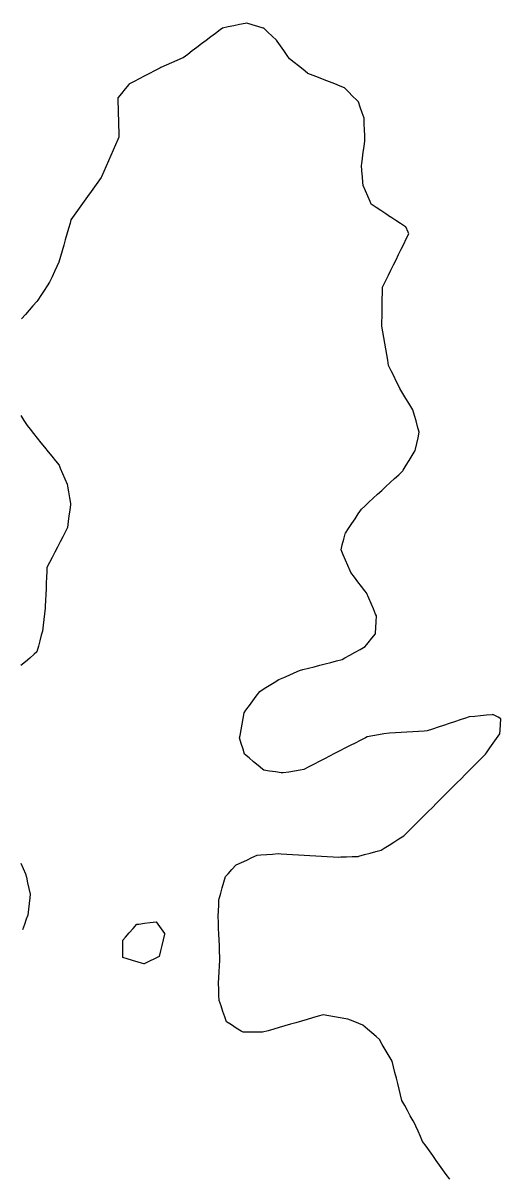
# Model space of a CAD drawing. Header units: millimetres. Extents: x 165 to 2352, y 1753 to 3323.
# Drawn here: x 2082.4 to 2164.9, y 2382 to 2581.1 of the extents above; entities that cross this region are included whole.
import ezdxf

# ---------------------------------------------------------------- set-up
doc = ezdxf.new("R2010")
doc.units = ezdxf.units.MM
for name, color, linetype in [('ALL_HOLES', 1, 'Continuous'), ('ALL_ISLANDS', 7, 'Continuous'), ('OUTLINE_ISLAND_02', 7, 'Continuous'), ('OUTLINE_ISLAND_02_HOLE_12', 1, 'Continuous')]:
    doc.layers.add(name, color=color, linetype=linetype)

msp = doc.modelspace()

# ---------------------------------------------------------------- linework, layer by layer
at = {"layer": 'ALL_HOLES'}
msp.add_lwpolyline([(2099.6053, 2419.7531), (2099.6053, 2420.7531), (2099.6053, 2421.7531), (2099.6053, 2422.7531), (2100.0307, 2423.2321), (2100.6948, 2423.9797), (2101.3589, 2424.7274), (2102.023, 2425.475), (2102.3609, 2425.5189), (2103.3526, 2425.6476), (2104.3443, 2425.7763), (2105.336, 2425.905), (2105.6336, 2425.4887), (2106.215, 2424.6751), (2106.7965, 2423.8615), (2106.7782, 2423.7844), (2106.547, 2422.8115), (2106.3158, 2421.8386), (2106.0845, 2420.8657), (2105.8533, 2419.8927), (2105.0832, 2419.5179), (2104.1841, 2419.0802), (2103.285, 2418.6426), (2103.2051, 2418.6667), (2102.2478, 2418.9556), (2101.2904, 2419.2445), (2100.3331, 2419.5335)], close=True, dxfattribs=at)
at = {"layer": 'ALL_ISLANDS'}
for points in [[(2156.0559, 2381.4582), (2155.4715, 2382.2697), (2154.8871, 2383.0812), (2154.3027, 2383.8926), (2153.7183, 2384.7041), (2153.1339, 2385.5156), (2152.5495, 2386.327), (2151.9651, 2387.1385), (2151.3807, 2387.95), (2151.0111, 2388.803), (2150.6136, 2389.7206), (2150.2161, 2390.6382), (2150.205, 2390.6587), (2149.7275, 2391.5373), (2149.25, 2392.416), (2148.7725, 2393.2946), (2148.2951, 2394.1733), (2147.8176, 2395.0519), (2147.5774, 2396.011), (2147.3345, 2396.9811), (2147.0916, 2397.9511), (2146.8487, 2398.9212), (2146.6058, 2399.8912), (2146.3629, 2400.8613), (2146.12, 2401.8314), (2145.9377, 2402.1415), (2145.4311, 2403.0037), (2144.9245, 2403.8659), (2144.4178, 2404.728), (2143.9112, 2405.5902), (2143.3484, 2406.0752), (2142.5909, 2406.728), (2141.8333, 2407.3809), (2141.0758, 2408.0337), (2140.3346, 2408.3385), (2139.4098, 2408.7189), (2138.4849, 2409.0993), (2138.1202, 2409.1603), (2137.1339, 2409.3253), (2136.1476, 2409.4902), (2135.1613, 2409.6552), (2134.175, 2409.8202), (2133.3465, 2409.5827), (2132.3852, 2409.3072), (2131.4239, 2409.0316), (2130.4626, 2408.7561), (2129.5014, 2408.4805), (2128.5401, 2408.205), (2127.5788, 2407.9294), (2126.6175, 2407.6539), (2125.6562, 2407.3783), (2124.6949, 2407.1028), (2123.7336, 2406.8272), (2123.371, 2406.8265), (2122.371, 2406.8246), (2121.371, 2406.8226), (2120.371, 2406.8207), (2120.0397, 2407.0273), (2119.1912, 2407.5564), (2118.3427, 2408.0855), (2117.4941, 2408.6147), (2117.2071, 2409.4685), (2116.8884, 2410.4164), (2116.5697, 2411.3643), (2116.2511, 2412.3121), (2116.2064, 2413.2579), (2116.1592, 2414.2568), (2116.112, 2415.2557), (2116.1138, 2415.2845), (2116.1782, 2416.2824), (2116.2426, 2417.2804), (2116.307, 2418.2783), (2116.3714, 2419.2762), (2116.3502, 2419.7979), (2116.3097, 2420.7971), (2116.2692, 2421.7962), (2116.2287, 2422.7954), (2116.1882, 2423.7946), (2116.1478, 2424.7938), (2116.1073, 2425.793), (2116.0668, 2426.7921), (2116.1092, 2427.7756), (2116.1523, 2428.7747), (2116.1954, 2429.7738), (2116.2234, 2429.8717), (2116.4977, 2430.8334), (2116.7721, 2431.795), (2117.0465, 2432.7566), (2117.3209, 2433.7182), (2117.7771, 2434.2162), (2118.4526, 2434.9535), (2119.1282, 2435.6908), (2119.1848, 2435.7173), (2120.0907, 2436.1408), (2120.9966, 2436.5644), (2121.9024, 2436.988), (2122.8083, 2437.4115), (2123.4614, 2437.4607), (2124.4586, 2437.5357), (2125.4558, 2437.6107), (2126.453, 2437.6857), (2126.9196, 2437.6592), (2127.9179, 2437.6024), (2128.9163, 2437.5457), (2129.9147, 2437.4889), (2130.9131, 2437.4321), (2131.9115, 2437.3753), (2132.9099, 2437.3186), (2133.9083, 2437.2618), (2134.9067, 2437.205), (2135.905, 2437.1483), (2136.9034, 2437.0915), (2137.2396, 2437.102), (2138.2391, 2437.1331), (2139.2386, 2437.1641), (2140.2381, 2437.1952), (2140.3772, 2437.2334), (2141.3416, 2437.4979), (2142.306, 2437.7625), (2143.2703, 2438.027), (2144.2347, 2438.2916), (2144.7425, 2438.6105), (2145.5894, 2439.1423), (2146.4362, 2439.6741), (2147.2831, 2440.2059), (2148.1299, 2440.7377), (2148.822, 2441.4295), (2149.5293, 2442.1364), (2150.2365, 2442.8433), (2150.9438, 2443.5503), (2151.6511, 2444.2572), (2152.3583, 2444.9642), (2153.0656, 2445.6711), (2153.7729, 2446.3781), (2154.4801, 2447.085), (2155.1874, 2447.7919), (2155.8947, 2448.4989), (2156.602, 2449.2058), (2157.3092, 2449.9128), (2158.0165, 2450.6197), (2158.7238, 2451.3267), (2159.431, 2452.0336), (2160.1383, 2452.7405), (2160.8456, 2453.4475), (2161.5529, 2454.1544), (2162.2601, 2454.8614), (2162.4264, 2455.1005), (2162.9974, 2455.9215), (2163.5684, 2456.7425), (2164.1393, 2457.5634), (2164.7103, 2458.3844), (2164.7558, 2458.9717), (2164.8332, 2459.9687), (2164.9105, 2460.9657), (2164.4178, 2461.2214), (2163.5302, 2461.6821), (2163.3971, 2461.669), (2162.402, 2461.5707), (2161.4068, 2461.4724), (2160.4117, 2461.3742), (2159.4165, 2461.2759), (2158.8012, 2461.0729), (2157.8515, 2460.7595), (2156.9019, 2460.4462), (2155.9522, 2460.1329), (2155.0026, 2459.8196), (2154.0529, 2459.5062), (2153.1033, 2459.1929), (2152.1536, 2458.8796), (2151.6583, 2458.8471), (2150.6604, 2458.7817), (2149.6626, 2458.7163), (2148.6647, 2458.6509), (2147.6669, 2458.5854), (2146.669, 2458.52), (2145.6712, 2458.4546), (2144.6733, 2458.3892), (2143.7423, 2458.2136), (2142.7596, 2458.0282), (2141.777, 2457.8429), (2141.5067, 2457.7028), (2140.6189, 2457.2425), (2139.7311, 2456.7823), (2138.8433, 2456.3221), (2137.9555, 2455.8619), (2137.0677, 2455.4016), (2136.1799, 2454.9414), (2135.2921, 2454.4812), (2134.4043, 2454.021), (2133.5165, 2453.5608), (2132.6286, 2453.1005), (2131.7408, 2452.6403), (2130.853, 2452.1801), (2130.2457, 2452.0817), (2129.2585, 2451.9219), (2128.2714, 2451.762), (2127.2843, 2451.6022), (2126.9321, 2451.6523), (2125.9421, 2451.7933), (2124.9521, 2451.9342), (2123.9621, 2452.0752), (2123.7156, 2452.2793), (2122.9454, 2452.9172), (2122.1753, 2453.555), (2121.4051, 2454.1929), (2120.635, 2454.8307), (2120.3539, 2455.7448), (2120.06, 2456.7007), (2119.7661, 2457.6565), (2119.8374, 2458.0629), (2120.0102, 2459.0479), (2120.1831, 2460.0329), (2120.3559, 2461.0178), (2120.5287, 2462.0028), (2120.8708, 2462.4704), (2121.4611, 2463.2776), (2122.0515, 2464.0847), (2122.6419, 2464.8918), (2123.2323, 2465.699), (2124.0032, 2466.1713), (2124.8558, 2466.6938), (2125.7085, 2467.2162), (2126.5612, 2467.7387), (2127.3834, 2468.0994), (2128.2991, 2468.5011), (2129.2149, 2468.9029), (2130.1306, 2469.3047), (2130.696, 2469.4512), (2131.664, 2469.7022), (2132.632, 2469.9531), (2133.6, 2470.2041), (2134.568, 2470.4551), (2135.536, 2470.706), (2136.504, 2470.957), (2137.472, 2471.2079), (2137.9576, 2471.4781), (2138.8315, 2471.9642), (2139.7054, 2472.4504), (2140.5793, 2472.9365), (2141.4531, 2473.4227), (2141.9718, 2474.0769), (2142.5931, 2474.8604), (2143.2144, 2475.644), (2143.2199, 2475.732), (2143.2814, 2476.7301), (2143.343, 2477.7282), (2143.4045, 2478.7263), (2143.2671, 2479.0408), (2142.8666, 2479.9571), (2142.4661, 2480.8733), (2142.0656, 2481.7896), (2141.6651, 2482.7059), (2141.416, 2483.0336), (2140.8108, 2483.8297), (2140.2057, 2484.6258), (2139.6005, 2485.4219), (2138.9954, 2486.218), (2138.8749, 2486.4967), (2138.478, 2487.4145), (2138.081, 2488.3324), (2137.6841, 2489.2502), (2137.2872, 2490.1681), (2137.5026, 2490.997), (2137.7541, 2491.9649), (2138.0056, 2492.9327), (2138.0474, 2492.996), (2138.5984, 2493.8305), (2139.1495, 2494.6649), (2139.7005, 2495.4994), (2140.2516, 2496.3339), (2140.8026, 2497.1684), (2141.3737, 2497.6952), (2142.1088, 2498.3733), (2142.8438, 2499.0513), (2143.5788, 2499.7294), (2144.3139, 2500.4074), (2145.0489, 2501.0854), (2145.7839, 2501.7635), (2146.5189, 2502.4415), (2147.254, 2503.1195), (2147.989, 2503.7976), (2148.0398, 2503.8813), (2148.5584, 2504.7363), (2149.0771, 2505.5913), (2149.5957, 2506.4463), (2150.1144, 2507.3013), (2150.1681, 2507.5526), (2150.377, 2508.5305), (2150.5859, 2509.5085), (2150.7948, 2510.4864), (2150.7946, 2510.487), (2150.5168, 2511.4476), (2150.2389, 2512.4082), (2149.9611, 2513.3688), (2149.6833, 2514.3295), (2149.5218, 2514.5955), (2149.0029, 2515.4503), (2148.484, 2516.3051), (2147.965, 2517.16), (2147.4461, 2518.0148), (2147.2647, 2518.3832), (2146.8228, 2519.2803), (2146.381, 2520.1774), (2145.9391, 2521.0745), (2145.4973, 2521.9716), (2145.3435, 2522.8758), (2145.1758, 2523.8616), (2145.0081, 2524.8475), (2144.8405, 2525.8333), (2144.6728, 2526.8192), (2144.5051, 2527.805), (2144.3375, 2528.7909), (2144.3482, 2529.4767), (2144.3639, 2530.4766), (2144.3795, 2531.4765), (2144.3952, 2532.4763), (2144.4109, 2533.4762), (2144.4265, 2534.4761), (2144.4422, 2535.476), (2144.5838, 2535.7636), (2145.0254, 2536.6608), (2145.467, 2537.558), (2145.9087, 2538.4552), (2146.3503, 2539.3524), (2146.7919, 2540.2496), (2147.2335, 2541.1468), (2147.6752, 2542.044), (2148.1168, 2542.9412), (2148.5584, 2543.8384), (2149, 2544.7356), (2148.8956, 2544.9811), (2148.504, 2545.9012), (2148.4272, 2545.9507), (2147.5868, 2546.4928), (2146.7465, 2547.0348), (2145.9061, 2547.5769), (2145.8477, 2547.6155), (2145.0139, 2548.1677), (2144.1802, 2548.7198), (2143.3464, 2549.272), (2142.5127, 2549.8241), (2142.3098, 2550.2883), (2141.9094, 2551.2046), (2141.5089, 2552.1209), (2141.1085, 2553.0372), (2141.0641, 2553.5784), (2140.9824, 2554.5751), (2140.9008, 2555.5717), (2140.8191, 2556.5684), (2140.854, 2556.8126), (2140.9952, 2557.8026), (2141.1364, 2558.7926), (2141.2777, 2559.7826), (2141.4189, 2560.7725), (2141.3819, 2561.697), (2141.342, 2562.6962), (2141.302, 2563.6954), (2141.262, 2564.6946), (2140.9378, 2565.6246), (2140.6086, 2566.5689), (2140.2794, 2567.5131), (2139.9902, 2567.8053), (2139.2868, 2568.5161), (2138.5833, 2569.2268), (2137.8798, 2569.9376), (2137.1422, 2570.228), (2136.2117, 2570.5943), (2135.2812, 2570.9606), (2134.3507, 2571.3269), (2133.4202, 2571.6932), (2132.4897, 2572.0595), (2131.5592, 2572.4259), (2131.5166, 2572.4598), (2130.7333, 2573.0814), (2129.95, 2573.7031), (2129.1667, 2574.3248), (2128.3835, 2574.9465), (2127.9756, 2575.5333), (2127.4048, 2576.3544), (2126.8341, 2577.1755), (2126.2633, 2577.9966), (2126.1165, 2578.1367), (2125.393, 2578.827), (2124.6695, 2579.5174), (2123.946, 2580.2077), (2123.8583, 2580.2346), (2122.9024, 2580.5284), (2121.9465, 2580.8221), (2120.9907, 2581.1159), (2120.7545, 2581.0669), (2119.7754, 2580.8635), (2118.7963, 2580.6602), (2117.8172, 2580.4568), (2116.8381, 2580.2535), (2116.3947, 2579.92), (2115.5955, 2579.319), (2114.7962, 2578.7179), (2113.997, 2578.1169), (2113.1978, 2577.5158), (2112.3986, 2576.9148), (2111.5994, 2576.3137), (2110.8002, 2575.7127), (2110.001, 2575.1116), (2109.8345, 2575.0378), (2108.9204, 2574.6323), (2108.0062, 2574.2269), (2107.0921, 2573.8214), (2106.178, 2573.416), (2105.9642, 2573.3048), (2105.077, 2572.8433), (2104.1899, 2572.3819), (2103.3027, 2571.9205), (2102.4155, 2571.4591), (2101.5283, 2570.9976), (2100.6411, 2570.5362), (2100.6273, 2570.5195), (2099.9893, 2569.7494), (2099.3514, 2568.9793), (2098.7134, 2568.2092), (2098.7379, 2567.3914), (2098.7677, 2566.3919), (2098.7976, 2565.3923), (2098.8275, 2564.3928), (2098.8573, 2563.3932), (2098.8872, 2562.3937), (2098.9171, 2561.3941), (2098.735, 2560.9802), (2098.3325, 2560.0648), (2097.9299, 2559.1494), (2097.5274, 2558.234), (2097.1248, 2557.3186), (2096.7223, 2556.4032), (2096.3198, 2555.4878), (2095.9172, 2554.5724), (2095.832, 2554.452), (2095.2539, 2553.636), (2094.6759, 2552.82), (2094.0979, 2552.004), (2093.5198, 2551.188), (2092.9418, 2550.372), (2092.3637, 2549.556), (2091.7857, 2548.74), (2091.2077, 2547.924), (2090.6296, 2547.108), (2090.4804, 2546.5831), (2090.2071, 2545.6212), (2089.9337, 2544.6593), (2089.6603, 2543.6974), (2089.387, 2542.7355), (2089.1136, 2541.7736), (2088.8402, 2540.8117), (2088.5668, 2539.8498), (2088.217, 2539.1014), (2087.7935, 2538.1955), (2087.3699, 2537.2896), (2086.9464, 2536.3837), (2086.5369, 2535.7581), (2085.9893, 2534.9214), (2085.4416, 2534.0847), (2084.894, 2533.248), (2084.7249, 2533.052), (2084.0717, 2532.2948), (2083.4185, 2531.5376), (2082.7653, 2530.7804), (2082.1121, 2530.0232)], [(2081.9861, 2513.3144), (2082.5167, 2512.4667), (2083.0472, 2511.6191), (2083.5596, 2510.983), (2084.1869, 2510.2042), (2084.8143, 2509.4255), (2085.4416, 2508.6467), (2086.069, 2507.868), (2086.6963, 2507.0892), (2087.3236, 2506.3105), (2087.951, 2505.5317), (2088.5783, 2504.753), (2088.794, 2504.2378), (2089.1802, 2503.3154), (2089.5663, 2502.393), (2089.9525, 2501.4705), (2090.0174, 2501.1146), (2090.1968, 2500.1309), (2090.3761, 2499.1471), (2090.5555, 2498.1633), (2090.5342, 2497.9868), (2090.4141, 2496.994), (2090.294, 2496.0013), (2090.174, 2495.0085), (2090.0539, 2494.0157), (2089.684, 2493.295), (2089.2273, 2492.4054), (2088.7706, 2491.5157), (2088.3139, 2490.6261), (2087.8573, 2489.7365), (2087.4006, 2488.8468), (2086.9439, 2487.9572), (2086.4872, 2487.0676), (2086.4582, 2486.3999), (2086.4148, 2485.4009), (2086.3714, 2484.4018), (2086.3279, 2483.4028), (2086.2845, 2482.4037), (2086.2411, 2481.4046), (2086.1977, 2480.4056), (2086.1614, 2480.0961), (2086.0449, 2479.1029), (2085.9284, 2478.1097), (2085.8119, 2477.1165), (2085.6954, 2476.1233), (2085.5105, 2475.4178), (2085.2568, 2474.4505), (2085.0032, 2473.4832), (2084.7496, 2472.5159), (2084.2713, 2472.1039), (2083.5136, 2471.4512), (2082.756, 2470.7985), (2081.9984, 2470.1459)], [(2081.9613, 2436.0267), (2082.3859, 2435.1214), (2082.8106, 2434.216), (2082.9392, 2433.6202), (2083.1501, 2432.6427), (2083.3611, 2431.6652), (2083.5721, 2430.6877), (2083.5021, 2430.0524), (2083.3925, 2429.0584), (2083.2829, 2428.0644), (2083.1733, 2427.0704), (2082.9228, 2426.3787), (2082.5823, 2425.4385), (2082.2417, 2424.4982)]]:
    msp.add_lwpolyline(points, dxfattribs=at)
at = {"layer": 'OUTLINE_ISLAND_02'}
for points in [[(2156.0559, 2381.4582), (2155.4715, 2382.2697), (2154.8871, 2383.0812), (2154.3027, 2383.8926), (2153.7183, 2384.7041), (2153.1339, 2385.5156), (2152.5495, 2386.327), (2151.9651, 2387.1385), (2151.3807, 2387.95), (2151.0111, 2388.803), (2150.6136, 2389.7206), (2150.2161, 2390.6382), (2150.205, 2390.6587), (2149.7275, 2391.5373), (2149.25, 2392.416), (2148.7725, 2393.2946), (2148.2951, 2394.1733), (2147.8176, 2395.0519), (2147.5774, 2396.011), (2147.3345, 2396.9811), (2147.0916, 2397.9511), (2146.8487, 2398.9212), (2146.6058, 2399.8912), (2146.3629, 2400.8613), (2146.12, 2401.8314), (2145.9377, 2402.1415), (2145.4311, 2403.0037), (2144.9245, 2403.8659), (2144.4178, 2404.728), (2143.9112, 2405.5902), (2143.3484, 2406.0752), (2142.5909, 2406.728), (2141.8333, 2407.3809), (2141.0758, 2408.0337), (2140.3346, 2408.3385), (2139.4098, 2408.7189), (2138.4849, 2409.0993), (2138.1202, 2409.1603), (2137.1339, 2409.3253), (2136.1476, 2409.4902), (2135.1613, 2409.6552), (2134.175, 2409.8202), (2133.3465, 2409.5827), (2132.3852, 2409.3072), (2131.4239, 2409.0316), (2130.4626, 2408.7561), (2129.5014, 2408.4805), (2128.5401, 2408.205), (2127.5788, 2407.9294), (2126.6175, 2407.6539), (2125.6562, 2407.3783), (2124.6949, 2407.1028), (2123.7336, 2406.8272), (2123.371, 2406.8265), (2122.371, 2406.8246), (2121.371, 2406.8226), (2120.371, 2406.8207), (2120.0397, 2407.0273), (2119.1912, 2407.5564), (2118.3427, 2408.0855), (2117.4941, 2408.6147), (2117.2071, 2409.4685), (2116.8884, 2410.4164), (2116.5697, 2411.3643), (2116.2511, 2412.3121), (2116.2064, 2413.2579), (2116.1592, 2414.2568), (2116.112, 2415.2557), (2116.1138, 2415.2845), (2116.1782, 2416.2824), (2116.2426, 2417.2804), (2116.307, 2418.2783), (2116.3714, 2419.2762), (2116.3502, 2419.7979), (2116.3097, 2420.7971), (2116.2692, 2421.7962), (2116.2287, 2422.7954), (2116.1882, 2423.7946), (2116.1478, 2424.7938), (2116.1073, 2425.793), (2116.0668, 2426.7921), (2116.1092, 2427.7756), (2116.1523, 2428.7747), (2116.1954, 2429.7738), (2116.2234, 2429.8717), (2116.4977, 2430.8334), (2116.7721, 2431.795), (2117.0465, 2432.7566), (2117.3209, 2433.7182), (2117.7771, 2434.2162), (2118.4526, 2434.9535), (2119.1282, 2435.6908), (2119.1848, 2435.7173), (2120.0907, 2436.1408), (2120.9966, 2436.5644), (2121.9024, 2436.988), (2122.8083, 2437.4115), (2123.4614, 2437.4607), (2124.4586, 2437.5357), (2125.4558, 2437.6107), (2126.453, 2437.6857), (2126.9196, 2437.6592), (2127.9179, 2437.6024), (2128.9163, 2437.5457), (2129.9147, 2437.4889), (2130.9131, 2437.4321), (2131.9115, 2437.3753), (2132.9099, 2437.3186), (2133.9083, 2437.2618), (2134.9067, 2437.205), (2135.905, 2437.1483), (2136.9034, 2437.0915), (2137.2396, 2437.102), (2138.2391, 2437.1331), (2139.2386, 2437.1641), (2140.2381, 2437.1952), (2140.3772, 2437.2334), (2141.3416, 2437.4979), (2142.306, 2437.7625), (2143.2703, 2438.027), (2144.2347, 2438.2916), (2144.7425, 2438.6105), (2145.5894, 2439.1423), (2146.4362, 2439.6741), (2147.2831, 2440.2059), (2148.1299, 2440.7377), (2148.822, 2441.4295), (2149.5293, 2442.1364), (2150.2365, 2442.8433), (2150.9438, 2443.5503), (2151.6511, 2444.2572), (2152.3583, 2444.9642), (2153.0656, 2445.6711), (2153.7729, 2446.3781), (2154.4801, 2447.085), (2155.1874, 2447.7919), (2155.8947, 2448.4989), (2156.602, 2449.2058), (2157.3092, 2449.9128), (2158.0165, 2450.6197), (2158.7238, 2451.3267), (2159.431, 2452.0336), (2160.1383, 2452.7405), (2160.8456, 2453.4475), (2161.5529, 2454.1544), (2162.2601, 2454.8614), (2162.4264, 2455.1005), (2162.9974, 2455.9215), (2163.5684, 2456.7425), (2164.1393, 2457.5634), (2164.7103, 2458.3844), (2164.7558, 2458.9717), (2164.8332, 2459.9687), (2164.9105, 2460.9657), (2164.4178, 2461.2214), (2163.5302, 2461.6821), (2163.3971, 2461.669), (2162.402, 2461.5707), (2161.4068, 2461.4724), (2160.4117, 2461.3742), (2159.4165, 2461.2759), (2158.8012, 2461.0729), (2157.8515, 2460.7595), (2156.9019, 2460.4462), (2155.9522, 2460.1329), (2155.0026, 2459.8196), (2154.0529, 2459.5062), (2153.1033, 2459.1929), (2152.1536, 2458.8796), (2151.6583, 2458.8471), (2150.6604, 2458.7817), (2149.6626, 2458.7163), (2148.6647, 2458.6509), (2147.6669, 2458.5854), (2146.669, 2458.52), (2145.6712, 2458.4546), (2144.6733, 2458.3892), (2143.7423, 2458.2136), (2142.7596, 2458.0282), (2141.777, 2457.8429), (2141.5067, 2457.7028), (2140.6189, 2457.2425), (2139.7311, 2456.7823), (2138.8433, 2456.3221), (2137.9555, 2455.8619), (2137.0677, 2455.4016), (2136.1799, 2454.9414), (2135.2921, 2454.4812), (2134.4043, 2454.021), (2133.5165, 2453.5608), (2132.6286, 2453.1005), (2131.7408, 2452.6403), (2130.853, 2452.1801), (2130.2457, 2452.0817), (2129.2585, 2451.9219), (2128.2714, 2451.762), (2127.2843, 2451.6022), (2126.9321, 2451.6523), (2125.9421, 2451.7933), (2124.9521, 2451.9342), (2123.9621, 2452.0752), (2123.7156, 2452.2793), (2122.9454, 2452.9172), (2122.1753, 2453.555), (2121.4051, 2454.1929), (2120.635, 2454.8307), (2120.3539, 2455.7448), (2120.06, 2456.7007), (2119.7661, 2457.6565), (2119.8374, 2458.0629), (2120.0102, 2459.0479), (2120.1831, 2460.0329), (2120.3559, 2461.0178), (2120.5287, 2462.0028), (2120.8708, 2462.4704), (2121.4611, 2463.2776), (2122.0515, 2464.0847), (2122.6419, 2464.8918), (2123.2323, 2465.699), (2124.0032, 2466.1713), (2124.8558, 2466.6938), (2125.7085, 2467.2162), (2126.5612, 2467.7387), (2127.3834, 2468.0994), (2128.2991, 2468.5011), (2129.2149, 2468.9029), (2130.1306, 2469.3047), (2130.696, 2469.4512), (2131.664, 2469.7022), (2132.632, 2469.9531), (2133.6, 2470.2041), (2134.568, 2470.4551), (2135.536, 2470.706), (2136.504, 2470.957), (2137.472, 2471.2079), (2137.9576, 2471.4781), (2138.8315, 2471.9642), (2139.7054, 2472.4504), (2140.5793, 2472.9365), (2141.4531, 2473.4227), (2141.9718, 2474.0769), (2142.5931, 2474.8604), (2143.2144, 2475.644), (2143.2199, 2475.732), (2143.2814, 2476.7301), (2143.343, 2477.7282), (2143.4045, 2478.7263), (2143.2671, 2479.0408), (2142.8666, 2479.9571), (2142.4661, 2480.8733), (2142.0656, 2481.7896), (2141.6651, 2482.7059), (2141.416, 2483.0336), (2140.8108, 2483.8297), (2140.2057, 2484.6258), (2139.6005, 2485.4219), (2138.9954, 2486.218), (2138.8749, 2486.4967), (2138.478, 2487.4145), (2138.081, 2488.3324), (2137.6841, 2489.2502), (2137.2872, 2490.1681), (2137.5026, 2490.997), (2137.7541, 2491.9649), (2138.0056, 2492.9327), (2138.0474, 2492.996), (2138.5984, 2493.8305), (2139.1495, 2494.6649), (2139.7005, 2495.4994), (2140.2516, 2496.3339), (2140.8026, 2497.1684), (2141.3737, 2497.6952), (2142.1088, 2498.3733), (2142.8438, 2499.0513), (2143.5788, 2499.7294), (2144.3139, 2500.4074), (2145.0489, 2501.0854), (2145.7839, 2501.7635), (2146.5189, 2502.4415), (2147.254, 2503.1195), (2147.989, 2503.7976), (2148.0398, 2503.8813), (2148.5584, 2504.7363), (2149.0771, 2505.5913), (2149.5957, 2506.4463), (2150.1144, 2507.3013), (2150.1681, 2507.5526), (2150.377, 2508.5305), (2150.5859, 2509.5085), (2150.7948, 2510.4864), (2150.7946, 2510.487), (2150.5168, 2511.4476), (2150.2389, 2512.4082), (2149.9611, 2513.3688), (2149.6833, 2514.3295), (2149.5218, 2514.5955), (2149.0029, 2515.4503), (2148.484, 2516.3051), (2147.965, 2517.16), (2147.4461, 2518.0148), (2147.2647, 2518.3832), (2146.8228, 2519.2803), (2146.381, 2520.1774), (2145.9391, 2521.0745), (2145.4973, 2521.9716), (2145.3435, 2522.8758), (2145.1758, 2523.8616), (2145.0081, 2524.8475), (2144.8405, 2525.8333), (2144.6728, 2526.8192), (2144.5051, 2527.805), (2144.3375, 2528.7909), (2144.3482, 2529.4767), (2144.3639, 2530.4766), (2144.3795, 2531.4765), (2144.3952, 2532.4763), (2144.4109, 2533.4762), (2144.4265, 2534.4761), (2144.4422, 2535.476), (2144.5838, 2535.7636), (2145.0254, 2536.6608), (2145.467, 2537.558), (2145.9087, 2538.4552), (2146.3503, 2539.3524), (2146.7919, 2540.2496), (2147.2335, 2541.1468), (2147.6752, 2542.044), (2148.1168, 2542.9412), (2148.5584, 2543.8384), (2149, 2544.7356), (2148.8956, 2544.9811), (2148.504, 2545.9012), (2148.4272, 2545.9507), (2147.5868, 2546.4928), (2146.7465, 2547.0348), (2145.9061, 2547.5769), (2145.8477, 2547.6155), (2145.0139, 2548.1677), (2144.1802, 2548.7198), (2143.3464, 2549.272), (2142.5127, 2549.8241), (2142.3098, 2550.2883), (2141.9094, 2551.2046), (2141.5089, 2552.1209), (2141.1085, 2553.0372), (2141.0641, 2553.5784), (2140.9824, 2554.5751), (2140.9008, 2555.5717), (2140.8191, 2556.5684), (2140.854, 2556.8126), (2140.9952, 2557.8026), (2141.1364, 2558.7926), (2141.2777, 2559.7826), (2141.4189, 2560.7725), (2141.3819, 2561.697), (2141.342, 2562.6962), (2141.302, 2563.6954), (2141.262, 2564.6946), (2140.9378, 2565.6246), (2140.6086, 2566.5689), (2140.2794, 2567.5131), (2139.9902, 2567.8053), (2139.2868, 2568.5161), (2138.5833, 2569.2268), (2137.8798, 2569.9376), (2137.1422, 2570.228), (2136.2117, 2570.5943), (2135.2812, 2570.9606), (2134.3507, 2571.3269), (2133.4202, 2571.6932), (2132.4897, 2572.0595), (2131.5592, 2572.4259), (2131.5166, 2572.4598), (2130.7333, 2573.0814), (2129.95, 2573.7031), (2129.1667, 2574.3248), (2128.3835, 2574.9465), (2127.9756, 2575.5333), (2127.4048, 2576.3544), (2126.8341, 2577.1755), (2126.2633, 2577.9966), (2126.1165, 2578.1367), (2125.393, 2578.827), (2124.6695, 2579.5174), (2123.946, 2580.2077), (2123.8583, 2580.2346), (2122.9024, 2580.5284), (2121.9465, 2580.8221), (2120.9907, 2581.1159), (2120.7545, 2581.0669), (2119.7754, 2580.8635), (2118.7963, 2580.6602), (2117.8172, 2580.4568), (2116.8381, 2580.2535), (2116.3947, 2579.92), (2115.5955, 2579.319), (2114.7962, 2578.7179), (2113.997, 2578.1169), (2113.1978, 2577.5158), (2112.3986, 2576.9148), (2111.5994, 2576.3137), (2110.8002, 2575.7127), (2110.001, 2575.1116), (2109.8345, 2575.0378), (2108.9204, 2574.6323), (2108.0062, 2574.2269), (2107.0921, 2573.8214), (2106.178, 2573.416), (2105.9642, 2573.3048), (2105.077, 2572.8433), (2104.1899, 2572.3819), (2103.3027, 2571.9205), (2102.4155, 2571.4591), (2101.5283, 2570.9976), (2100.6411, 2570.5362), (2100.6273, 2570.5195), (2099.9893, 2569.7494), (2099.3514, 2568.9793), (2098.7134, 2568.2092), (2098.7379, 2567.3914), (2098.7677, 2566.3919), (2098.7976, 2565.3923), (2098.8275, 2564.3928), (2098.8573, 2563.3932), (2098.8872, 2562.3937), (2098.9171, 2561.3941), (2098.735, 2560.9802), (2098.3325, 2560.0648), (2097.9299, 2559.1494), (2097.5274, 2558.234), (2097.1248, 2557.3186), (2096.7223, 2556.4032), (2096.3198, 2555.4878), (2095.9172, 2554.5724), (2095.832, 2554.452), (2095.2539, 2553.636), (2094.6759, 2552.82), (2094.0979, 2552.004), (2093.5198, 2551.188), (2092.9418, 2550.372), (2092.3637, 2549.556), (2091.7857, 2548.74), (2091.2077, 2547.924), (2090.6296, 2547.108), (2090.4804, 2546.5831), (2090.2071, 2545.6212), (2089.9337, 2544.6593), (2089.6603, 2543.6974), (2089.387, 2542.7355), (2089.1136, 2541.7736), (2088.8402, 2540.8117), (2088.5668, 2539.8498), (2088.217, 2539.1014), (2087.7935, 2538.1955), (2087.3699, 2537.2896), (2086.9464, 2536.3837), (2086.5369, 2535.7581), (2085.9893, 2534.9214), (2085.4416, 2534.0847), (2084.894, 2533.248), (2084.7249, 2533.052), (2084.0717, 2532.2948), (2083.4185, 2531.5376), (2082.7653, 2530.7804), (2082.1121, 2530.0232)], [(2081.9861, 2513.3144), (2082.5167, 2512.4667), (2083.0472, 2511.6191), (2083.5596, 2510.983), (2084.1869, 2510.2042), (2084.8143, 2509.4255), (2085.4416, 2508.6467), (2086.069, 2507.868), (2086.6963, 2507.0892), (2087.3236, 2506.3105), (2087.951, 2505.5317), (2088.5783, 2504.753), (2088.794, 2504.2378), (2089.1802, 2503.3154), (2089.5663, 2502.393), (2089.9525, 2501.4705), (2090.0174, 2501.1146), (2090.1968, 2500.1309), (2090.3761, 2499.1471), (2090.5555, 2498.1633), (2090.5342, 2497.9868), (2090.4141, 2496.994), (2090.294, 2496.0013), (2090.174, 2495.0085), (2090.0539, 2494.0157), (2089.684, 2493.295), (2089.2273, 2492.4054), (2088.7706, 2491.5157), (2088.3139, 2490.6261), (2087.8573, 2489.7365), (2087.4006, 2488.8468), (2086.9439, 2487.9572), (2086.4872, 2487.0676), (2086.4582, 2486.3999), (2086.4148, 2485.4009), (2086.3714, 2484.4018), (2086.3279, 2483.4028), (2086.2845, 2482.4037), (2086.2411, 2481.4046), (2086.1977, 2480.4056), (2086.1614, 2480.0961), (2086.0449, 2479.1029), (2085.9284, 2478.1097), (2085.8119, 2477.1165), (2085.6954, 2476.1233), (2085.5105, 2475.4178), (2085.2568, 2474.4505), (2085.0032, 2473.4832), (2084.7496, 2472.5159), (2084.2713, 2472.1039), (2083.5136, 2471.4512), (2082.756, 2470.7985), (2081.9984, 2470.1459)], [(2081.9613, 2436.0267), (2082.3859, 2435.1214), (2082.8106, 2434.216), (2082.9392, 2433.6202), (2083.1501, 2432.6427), (2083.3611, 2431.6652), (2083.5721, 2430.6877), (2083.5021, 2430.0524), (2083.3925, 2429.0584), (2083.2829, 2428.0644), (2083.1733, 2427.0704), (2082.9228, 2426.3787), (2082.5823, 2425.4385), (2082.2417, 2424.4982)]]:
    msp.add_lwpolyline(points, dxfattribs=at)
at = {"layer": 'OUTLINE_ISLAND_02_HOLE_12'}
msp.add_lwpolyline([(2099.6053, 2419.7531), (2099.6053, 2420.7531), (2099.6053, 2421.7531), (2099.6053, 2422.7531), (2100.0307, 2423.2321), (2100.6948, 2423.9797), (2101.3589, 2424.7274), (2102.023, 2425.475), (2102.3609, 2425.5189), (2103.3526, 2425.6476), (2104.3443, 2425.7763), (2105.336, 2425.905), (2105.6336, 2425.4887), (2106.215, 2424.6751), (2106.7965, 2423.8615), (2106.7782, 2423.7844), (2106.547, 2422.8115), (2106.3158, 2421.8386), (2106.0845, 2420.8657), (2105.8533, 2419.8927), (2105.0832, 2419.5179), (2104.1841, 2419.0802), (2103.285, 2418.6426), (2103.2051, 2418.6667), (2102.2478, 2418.9556), (2101.2904, 2419.2445), (2100.3331, 2419.5335)], close=True, dxfattribs=at)

doc.saveas('drawing.dxf')
